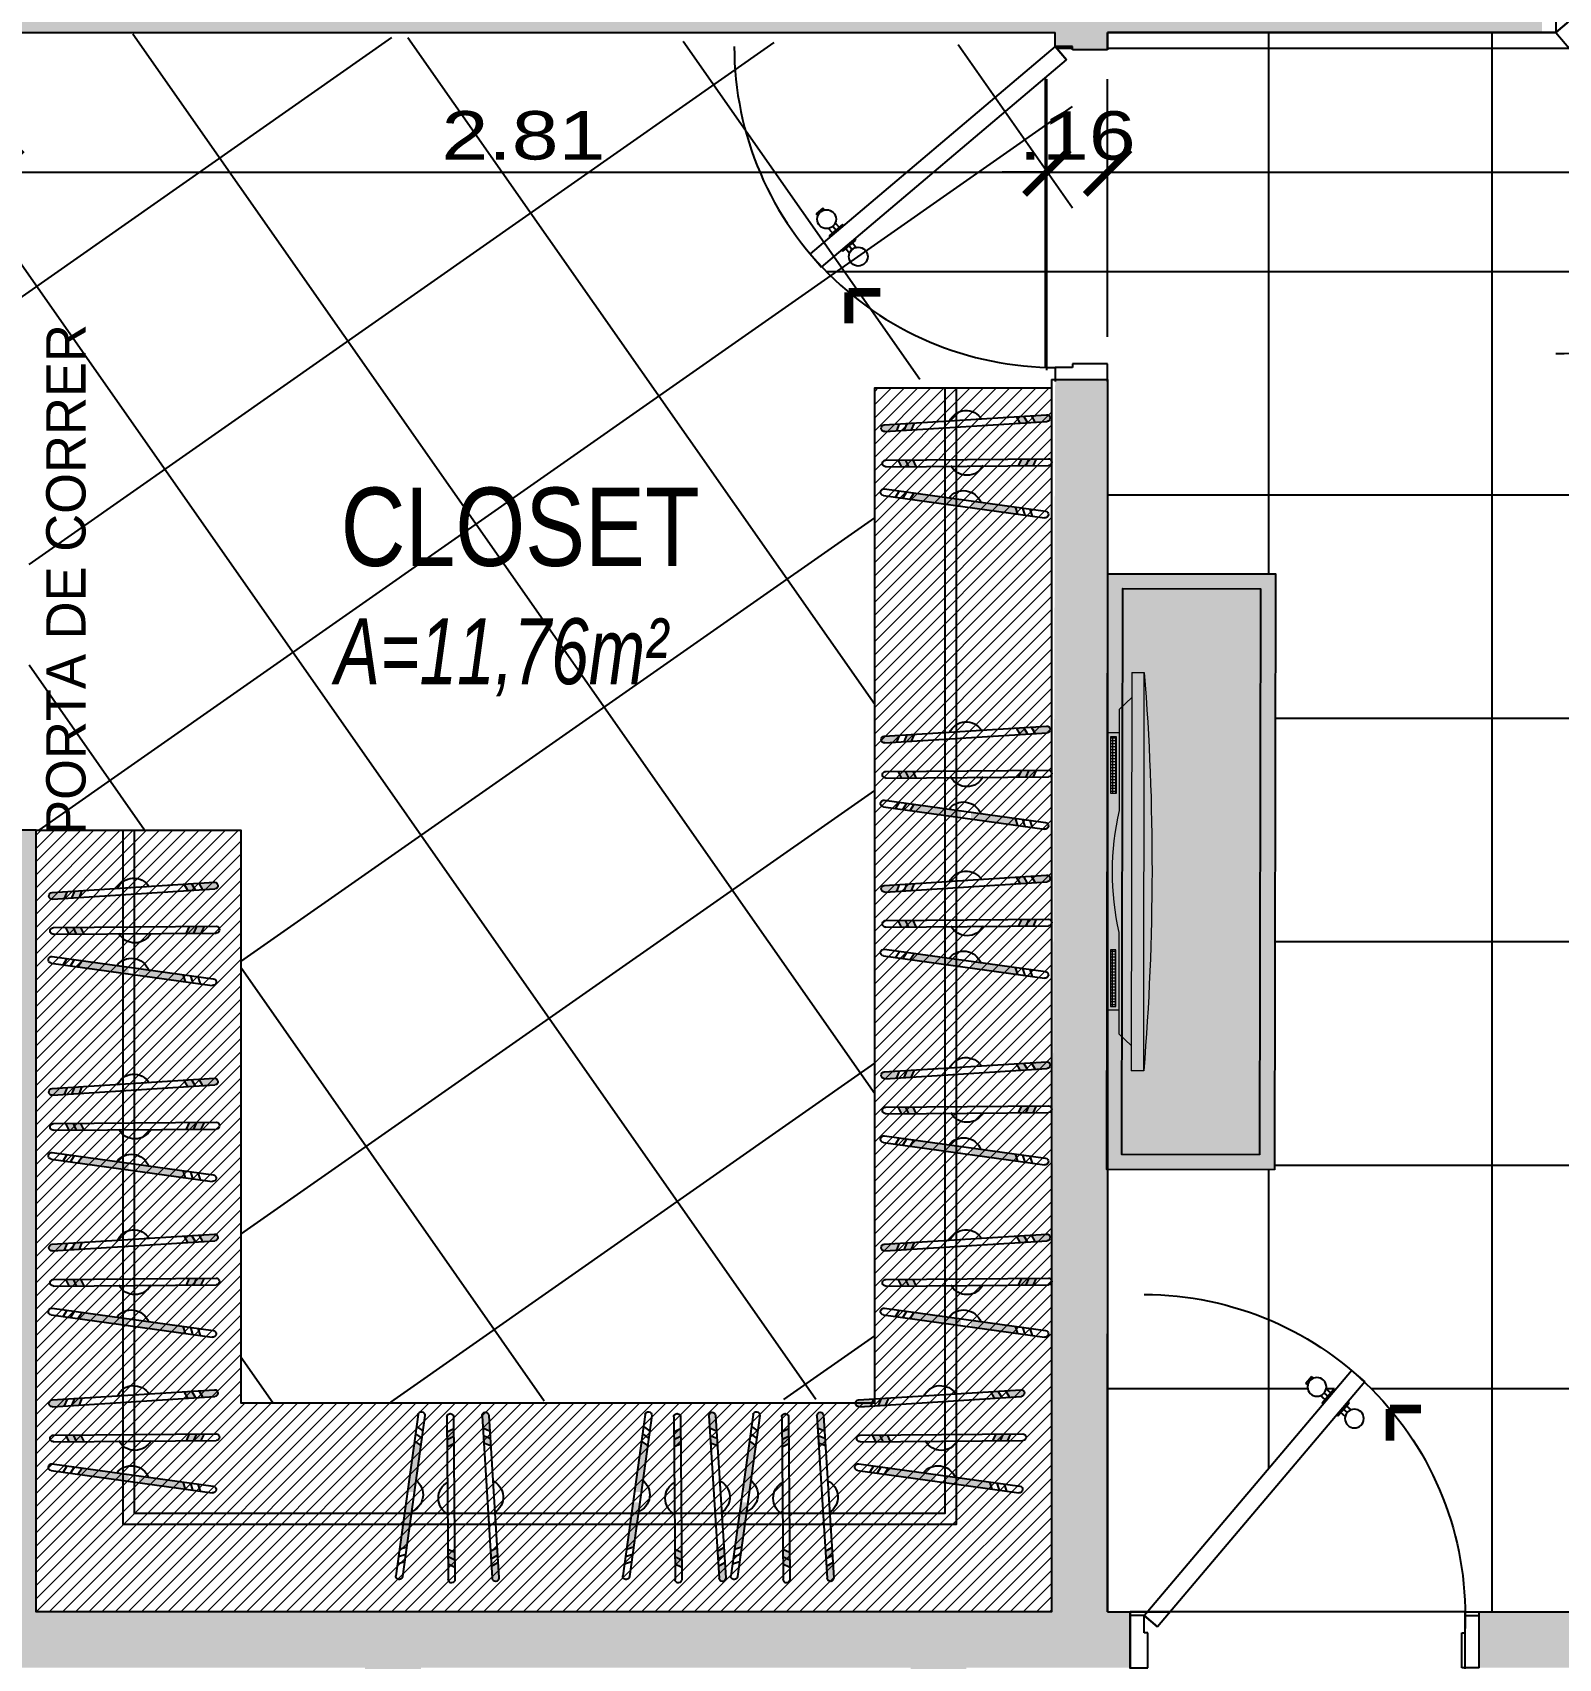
# Model space of a CAD drawing. Header units: inches. Extents: x 5.4 to 65.7, y -9.8 to 26.8.
# Drawn here: x 39.505 to 43.604, y 2.105 to 6.472 of the extents above; entities that cross this region are included whole.
import ezdxf

# ---------------------------------------------------------------- set-up
doc = ezdxf.new("R2010")
doc.units = ezdxf.units.IN
doc.header["$MEASUREMENT"] = 0
for name, color, linetype in [('2', 42, 'Continuous'), ('A-PUERTAS', 1, 'Continuous'), ('AMARELO', 7, 'Continuous'), ('Mobilia', 7, 'Continuous'), ('parede', 5, 'Continuous')]:
    doc.layers.add(name, color=color, linetype=linetype)
for name, color, linetype, lineweight in [('252', 252, 'Continuous', 15), ('moveis', 254, 'Continuous', 5), ('TEXTO', 7, 'Continuous', 5)]:
    doc.layers.add(name, color=color, linetype=linetype, lineweight=lineweight)
doc.styles.add('Cota B', font='swissck.ttf')
doc.styles.add('R80-50', font='REFSAN.TTF', dxfattribs={"width": 1.3, "height": 0.13})
doc.styles.add('ROMANS', font='TEMPSITC.TTF')
doc.dimstyles.new('1-50', dxfattribs={"dimtxt": 0.13, "dimasz": 0.12, "dimexe": 0.25, "dimexo": 0.12, "dimgap": 0.03, "dimtad": 1, "dimzin": 5, "dimdsep": 46, "dimtxsty": 'R80-50', "dimblk": 'ARCHTICK', "dimcen": 0.06, "dimdle": 0.1, "dimclrd": 8, "dimclre": 8, "dimclrt": 256, "dimadec": 0, "dimazin": 0, "dimtfac": 1, "dimtix": 1, "dimtmove": 0, "dimatfit": 3, "dimfxl": 1, "dimtolj": 1, "dimtzin": 0, "dimarcsym": 0})

# ---------------------------------------------------------------- blocks, each defined once
blk = doc.blocks.new('A$C00CD086C')
at = {"layer": '2'}
h = blk.add_hatch(color=256, dxfattribs=at)
h.paths.add_polyline_path([(0.2392, 0.2839), (0.088, 0.263), (0.1003, 0.2445), (0.2392, 0.2638)])
h.paths.add_polyline_path([(0.4017, 0.2862), (0.4085, 0.3074), (0.2692, 0.2881), (0.2692, 0.2679)])
h = blk.add_hatch(color=256, dxfattribs=at)
h.paths.add_polyline_path([(0.4541, 0.163), (0.4319, 0.1632), (0.4413, 0.1431), (0.4635, 0.1429)])
h.paths.add_polyline_path([(0.4319, 0.1632), (0.4097, 0.1634), (0.4191, 0.1433), (0.4413, 0.1431)])
h.paths.add_polyline_path([(0.1054, 0.1658), (0.0832, 0.166), (0.0734, 0.1461), (0.0956, 0.1459)])
h.paths.add_polyline_path([(0.0832, 0.166), (0.061, 0.1662), (0.0512, 0.1462), (0.0734, 0.1461)])
h = blk.add_hatch(color=256, dxfattribs=at)
h.paths.add_polyline_path([(0.4375, 0.0352), (0.4154, 0.0366), (0.4045, 0.0173), (0.4266, 0.0159)])
h.paths.add_polyline_path([(0.4955, 0.0316), (0.4597, 0.0338), (0.4488, 0.0145), (0.4942, 0.0116, 1.000001)])
h.paths.add_polyline_path([(0.0925, 0.057), (0.0703, 0.0584), (0.0787, 0.0379), (0.1008, 0.0365)])
h.paths.add_polyline_path([(0.0482, 0.0598), (0.0124, 0.0621, 1), (0.0111, 0.0421), (0.0565, 0.0393)])
for p, q in [((0.0085, 0.252), (0.488, 0.3184)), ((0.0113, 0.2322), (0.4908, 0.2986)), ((0.4085, 0.3074), (0.4017, 0.2862)), ((0.4305, 0.3104), (0.4237, 0.2893)), ((0.4525, 0.3135), (0.4457, 0.2923)), ((0.0441, 0.257), (0.0564, 0.2385)), ((0.0661, 0.26), (0.0783, 0.2415)), ((0.088, 0.263), (0.1003, 0.2445)), ((0.0154, 0.1465), (0.4994, 0.1427)), ((0.0155, 0.1665), (0.4996, 0.1627)), ((0.0512, 0.1462), (0.061, 0.1662)), ((0.0734, 0.1461), (0.0832, 0.166)), ((0.0956, 0.1459), (0.1054, 0.1658)), ((0.4191, 0.1433), (0.4097, 0.1634)), ((0.4413, 0.1431), (0.4319, 0.1632)), ((0.4635, 0.1429), (0.4541, 0.163)), ((0.0124, 0.0621), (0.4955, 0.0316)), ((0.0482, 0.0598), (0.0565, 0.0393)), ((0.0703, 0.0584), (0.0787, 0.0379)), ((0.0925, 0.057), (0.1008, 0.0365)), ((0.0111, 0.0421), (0.4942, 0.0116)), ((0.4154, 0.0366), (0.4045, 0.0173)), ((0.4375, 0.0352), (0.4266, 0.0159)), ((0.4597, 0.0338), (0.4488, 0.0145))]:
    blk.add_line(p, q, dxfattribs=at)
for centre, radius, start, end in [((0.4894, 0.3085), 0.01, 277.8755, 97.8755), ((0.0099, 0.2421), 0.01, 97.8755, 277.8755), ((0.0099, 0.2421), 0.01, 97.8755, 277.8755), ((0.2473, 0.2921), 0.0544, 215.9789, 339.7107), ((0.0155, 0.1565), 0.01, 89.5416, 269.5416), ((0.0155, 0.1565), 0.01, 89.5416, 269.5416), ((0.2573, 0.1376), 0.0544, 27.7064, 151.4382), ((0.4995, 0.1527), 0.01, 269.5416, 89.5416), ((0.0117, 0.0521), 0.01, 86.3826, 266.3826), ((0.0117, 0.0521), 0.01, 86.3826, 266.3826), ((0.2543, 0.0538), 0.0544, 204.486, 328.2178), ((0.4948, 0.0216), 0.01, 266.3826, 86.3826)]:
    blk.add_arc(centre, radius, start, end, dxfattribs=at)
blk = doc.blocks.new('Aparador Microtubos')
at = {"layer": 'Mobilia', "ltscale": 0.08}
h = blk.add_hatch(color=251, dxfattribs=at)
h.dxf.hatch_style = 1
h.set_gradient(color1=(87, 89, 91), one_color=1, tint=1, name='INVCYLINDER')
h.paths.add_polyline_path([(0, 0.8), (-0.45, 0.8), (-0.45, -0.8), (0, -0.8)])
h.paths.add_polyline_path([(-0.04, 0.76), (-0.04, -0.76), (-0.41, -0.76), (-0.41, 0.76)], flags=16)
h = blk.add_hatch(color=27, dxfattribs=at)
h.dxf.hatch_style = 1
h.set_gradient(color1=(116, 72, 62), color2=(171, 112, 99), one_color=1, tint=0.53, name='CYLINDER')
h.paths.add_polyline_path([(-0.04, 0.76), (-0.41, 0.76), (-0.41, -0.76), (-0.04, -0.76)])
for points in [[(-0.45, -0.8), (0, -0.8), (0, 0.8), (-0.45, 0.8)], [(-0.41, -0.76), (-0.04, -0.76), (-0.04, 0.76), (-0.41, 0.76)]]:
    blk.add_lwpolyline(points, close=True, dxfattribs=at)
blk = doc.blocks.new('PLASMA 2')
at = {"layer": 'moveis', "lineweight": 5, "ltscale": 0.08}
h = blk.add_hatch(dxfattribs=at)
h.set_pattern_fill('_USER,_O', color=0, scale=0.008, double=1, pattern_type=0)
h.set_pattern_definition([(360, (-4.134502, -6.848382), (0, 0.008), []), (90, (-4.134502, -6.848382), (-0.008, 0), [])])
h.paths.add_polyline_path([(-0.2099, -0.0965), (-0.3623, -0.0965), (-0.3623, -0.1111), (-0.2099, -0.1111)])
h = blk.add_hatch(dxfattribs=at)
h.set_pattern_fill('_USER,_O', color=0, scale=0.008, double=1, pattern_type=0)
h.set_pattern_definition([(180, (4.134502, -6.848382), (0, 0.008), []), (90, (4.134502, -6.848382), (0.008, 0), [])])
h.paths.add_polyline_path([(0.2099, -0.0965), (0.3623, -0.0965), (0.3623, -0.1111), (0.2099, -0.1111)])
at = {"layer": 'parede', "ltscale": 0.08}
h = blk.add_hatch(color=252, dxfattribs=at)
h.dxf.hatch_style = 1
h.set_gradient(color1=(131, 136, 145), one_color=1, tint=1, name='CURVED')
h.paths.add_polyline_path([(-0.535, -0.0215), (0.535, -0.0215, 0.040195)])
h = blk.add_hatch(color=252, dxfattribs=at)
h.dxf.hatch_style = 1
h.set_gradient(color1=(131, 136, 145), one_color=1, tint=1, name='CYLINDER')
h.paths.add_polyline_path([(0.4673, -0.0553), (-0.4673, -0.0553), (-0.4363, -0.0876), (-0.1636, -0.0876, 0.114423), (0.1636, -0.0876), (0.4363, -0.0876)])
at = {"layer": 'moveis', "color": 0, "lineweight": 9, "ltscale": 0.08}
for p, q in [((-0.535, -0.0215), (-0.535, -0.0553)), ((0.535, -0.0553), (0.535, -0.0215)), ((0.535, -0.0553), (-0.535, -0.0553)), ((-0.4673, -0.0553), (-0.4363, -0.0876)), ((0.4673, -0.0553), (0.4363, -0.0876)), ((-0.4363, -0.0876), (-0.1636, -0.0876)), ((-0.3724, -0.0876), (-0.3724, -0.12)), ((-0.3724, -0.12), (0.3724, -0.12)), ((0.1636, -0.0876), (0.4363, -0.0876)), ((0.3724, -0.0876), (0.3724, -0.12))]:
    blk.add_line(p, q, dxfattribs=at)
at = {"layer": 'moveis', "color": 0, "lineweight": 5, "ltscale": 0.08}
blk.add_line((-0.535, -0.0215), (0.535, -0.0215), dxfattribs=at)
for points in [[(-0.3623, -0.0965), (-0.2099, -0.0965), (-0.2099, -0.1111), (-0.3623, -0.1111)], [(0.3623, -0.0965), (0.2099, -0.0965), (0.2099, -0.1111), (0.3623, -0.1111)]]:
    blk.add_lwpolyline(points, close=True, dxfattribs=at)
at = {"layer": 'moveis', "color": 0, "lineweight": 9, "ltscale": 0.08}
for centre, radius, start, end in [((0, -6.6658), 6.6658, 85.39647, 94.60353), ((0, 0.6178), 0.7242, 256.9449, 283.0551)]:
    blk.add_arc(centre, radius, start, end, dxfattribs=at)
blk = doc.blocks.new('P-1')
for p, q in [((-0.6343, 0.8723), (-0.6724, 0.84)), ((-0.6724, 0.84), (-0.0782, 0.1377)), ((-0.04, 0.17), (-0.6343, 0.8723)), ((-0.5249, 0.8503), (-0.5197, 0.8547)), ((-0.5035, 0.8356), (-0.5197, 0.8547)), ((-0.5145, 0.8427), (-0.5116, 0.8451)), ((-0.5858, 0.8151), (-0.5826, 0.8178)), ((-0.5503, 0.7796), (-0.5826, 0.8178)), ((-0.5746, 0.8082), (-0.5615, 0.8193)), ((-0.5697, 0.796), (-0.5558, 0.8078)), ((-0.5584, 0.7891), (-0.5453, 0.8002)), ((-0.5087, 0.8312), (-0.5035, 0.8356)), ((-0.6191, 0.7705), (-0.6322, 0.7594)), ((-0.624, 0.7828), (-0.6272, 0.78)), ((-0.5949, 0.7419), (-0.6272, 0.78)), ((-0.6079, 0.7637), (-0.6218, 0.7519)), ((-0.603, 0.7514), (-0.616, 0.7404)), ((-0.5535, 0.7769), (-0.5503, 0.7796)), ((-0.5917, 0.7446), (-0.5949, 0.7419)), ((-0.96, 0.17), (-1, 0.17)), ((-0.96, 0.12), (-0.96, 0.17)), ((-0.04, 0.17), (-0.0782, 0.1377)), ((-0.0782, 0.1377), (-0.04, 0.17)), ((-0.04, 0.12), (-0.04, 0.17)), ((-0.04, 0.17), (0, 0.17)), ((-0.95, 0.12), (-0.96, 0.12)), ((-0.95, 0.02), (-0.95, 0.12)), ((-0.05, 0.02), (-0.05, 0.12)), ((-0.05, 0.12), (-0.04, 0.12)), ((-1, 0.02), (-0.95, 0.02)), ((0, 0.02), (-0.05, 0.02))]:
    blk.add_line(p, q)
at = {"const_width": 0.025}
for points in [[(-0.7446, 0.7615), (-0.8337, 0.7615)], [(-0.7446, 0.7615), (-0.7446, 0.6711)]]:
    blk.add_lwpolyline(points, dxfattribs=at)
for centre in [(-0.5351, 0.8252), (-0.6424, 0.7344)]:
    blk.add_circle(centre, 0.027)
blk.add_arc((-0.04, 0.17), 0.92, 90, 183.1108)
blk = doc.blocks.new('_ArchTick')
at = {"color": 0, "linetype": 'ByBlock', "const_width": 0.15}
blk.add_lwpolyline([(-0.5, -0.5), (0.5, 0.5)], dxfattribs=at)
blk = doc.blocks.new('*D57')
at = {"color": 8, "lineweight": -2}
for p, q in [((39.4179, 6.3525), (39.4179, 5.8475)), ((42.2297, 5.566), (42.2297, 6.3475)), ((39.3179, 6.0975), (42.3297, 6.0975))]:
    blk.add_line(p, q, dxfattribs=at)
at = {"layer": 'DEFPOINTS', "color": 0}
for p in [(39.4179, 6.4725), (42.2297, 6.0975), (42.2297, 5.446)]:
    blk.add_point(p, dxfattribs=at)
at = {"color": 8, "lineweight": -2, "xscale": 0.12, "yscale": 0.12, "zscale": 0.12, "rotation": 180}
blk.add_blockref('_ArchTick', (39.4179, 6.0975), dxfattribs=at)
at = {"color": 8, "lineweight": -2, "xscale": 0.12, "yscale": 0.12, "zscale": 0.12}
blk.add_blockref('_ArchTick', (42.2297, 6.0975), dxfattribs=at)
at = {"insert": (40.8238, 6.1955), "char_height": 0.13, "attachment_point": 5, "style": 'R80-50'}
blk.add_mtext('\\A1;2.81', dxfattribs=at)
blk = doc.blocks.new('*D58')
at = {"color": 8, "lineweight": -2}
for p, q in [((42.2297, 5.566), (42.2297, 6.3475)), ((42.3926, 5.6555), (42.3926, 6.3475)), ((42.2297, 6.0975), (42.1097, 6.0975)), ((42.2297, 6.0975), (42.3926, 6.0975)), ((42.3926, 6.0975), (42.5126, 6.0975))]:
    blk.add_line(p, q, dxfattribs=at)
at = {"layer": 'DEFPOINTS', "color": 0}
for p in [(42.3926, 6.0975), (42.3926, 5.5355), (42.2297, 5.446)]:
    blk.add_point(p, dxfattribs=at)
at = {"color": 8, "lineweight": -2, "xscale": 0.12, "yscale": 0.12, "zscale": 0.12}
blk.add_blockref('_ArchTick', (42.2297, 6.0975), dxfattribs=at)
at = {"color": 8, "lineweight": -2, "xscale": 0.12, "yscale": 0.12, "zscale": 0.12, "rotation": 180}
blk.add_blockref('_ArchTick', (42.3926, 6.0975), dxfattribs=at)
at = {"insert": (42.3112, 6.1951), "char_height": 0.13, "attachment_point": 5, "style": 'R80-50'}
blk.add_mtext('\\A1;.16', dxfattribs=at)
blk = doc.blocks.new('*D59')
at = {"color": 8, "lineweight": -2}
for p, q in [((42.3926, 5.6555), (42.3926, 6.3475)), ((47.8646, 6.2175), (47.8646, 6.3475)), ((42.2926, 6.0975), (47.9646, 6.0975))]:
    blk.add_line(p, q, dxfattribs=at)
at = {"layer": 'DEFPOINTS', "color": 0}
for p in [(47.8646, 6.0975), (47.8646, 6.0975), (42.3926, 5.5355)]:
    blk.add_point(p, dxfattribs=at)
at = {"color": 8, "lineweight": -2, "xscale": 0.12, "yscale": 0.12, "zscale": 0.12, "rotation": 180}
blk.add_blockref('_ArchTick', (42.3926, 6.0975), dxfattribs=at)
at = {"color": 8, "lineweight": -2, "xscale": 0.12, "yscale": 0.12, "zscale": 0.12}
blk.add_blockref('_ArchTick', (47.8646, 6.0975), dxfattribs=at)
at = {"insert": (45.1286, 6.1938), "char_height": 0.13, "attachment_point": 5, "style": 'R80-50'}
blk.add_mtext('\\A1;5.47', dxfattribs=at)

msp = doc.modelspace()

# ---------------------------------------------------------------- hatches: boundary and pattern name
h = msp.add_hatch(color=256)
edge = h.paths.add_edge_path()
edge.add_line((43.5596, 6.6225), (40.7634, 6.6225))
edge.add_ellipse((35.4327, 9.3139), major_axis=(-4.2226, 4.2226), ratio=1, start_angle=197.99752, end_angle=198.21149, ccw=False)
edge.add_ellipse((41.0084, 6.5764), major_axis=(-0.1814, 0.1814), ratio=1, start_angle=34.657, end_angle=39.1458, ccw=False)
edge.add_line((40.7557, 6.6225), (36.8146, 6.6225))
edge.add_line((36.8146, 6.6225), (36.8146, 6.1224))
edge.add_line((36.8146, 6.1224), (36.9646, 6.1224))
edge.add_line((36.9646, 6.1224), (36.9646, 6.4725))
edge.add_line((36.9646, 6.4725), (42.2521, 6.4725))
edge.add_line((42.2521, 6.4725), (42.2521, 6.435))
edge.add_line((42.2521, 6.435), (42.2989, 6.435))
edge.add_line((42.2989, 6.435), (42.2989, 6.4256))
edge.add_line((42.2989, 6.4256), (42.3926, 6.4256))
edge.add_line((42.3926, 6.4256), (42.3926, 6.4725))
edge.add_line((42.3926, 6.4725), (43.5596, 6.4725))
edge.add_line((43.5596, 6.4725), (43.5596, 6.6225))
h.paths.add_polyline_path([(39.3565, 5.0765), (39.3565, 6.5099), (39.1901, 6.5099), (39.1901, 5.0765)], flags=9)
h = msp.add_hatch()
h.set_pattern_fill('_USER', color=256, scale=0.6, angle=35, style=0, double=1, pattern_type=0)
h.set_pattern_definition([(35, (39.4179, 2.79166), (-0.344146, 0.49149), []), (125, (39.4179, 2.79166), (-0.49149, -0.344146), [])])
h.paths.add_polyline_path([(39.4179, 6.4725), (42.2989, 6.435), (42.2989, 5.5408), (41.7673, 5.5408), (41.7673, 2.8024), (40.0646, 2.7917), (40.0646, 4.3301), (39.5146, 4.3301), (39.4959, 4.3301), (39.4959, 5.5055), (39.4179, 5.5055)])
for points in [[(42.4539, 2.2304), (42.3926, 2.2304), (42.3922, 2.2304), (42.3922, 2.9772), (42.3922, 3.419), (42.3909, 3.419), (42.3922, 4.219), (42.3922, 5.5408), (42.3522, 5.5408), (42.2521, 5.5408), (42.2521, 5.5355), (42.2422, 2.2304), (39.5146, 2.2304), (39.5146, 4.3301), (39.3646, 4.3301), (39.3646, 2.2304), (37.8848, 2.2304), (37.5251, 2.2304), (37.5251, 2.2292), (37.5059, 2.2292), (37.316, 2.2296), (37.316, 2.2292), (37.2968, 2.2292), (36.9646, 2.2304), (36.9646, 2.0804), (40.3986, 2.0804), (40.3986, 0.7804), (39.1986, 0.7804), (39.1736, 0.7804), (39.1736, 0.7304), (39.1486, 0.7304), (39.1486, 0.6304), (39.1986, 0.6304), (40.5486, 0.6304), (40.5486, 2.0804), (41.8637, 2.0804), (41.8637, 1.8929), (42.0137, 1.8929), (42.0137, 2.0804), (42.4539, 2.0804)], [(45.7396, 0.7304), (45.7146, 0.7304), (43.9646, 0.7304), (43.9646, 2.0804), (47.7146, 2.0804), (47.8646, 2.0804), (47.8646, 1.7929), (48.0146, 1.7929), (48.0146, 3.3481), (47.8646, 3.3481), (47.8646, 3.2146), (47.8646, 2.2304), (43.3909, 2.2304), (43.3909, 2.0804), (43.8146, 2.0804), (43.8146, 0.3118), (43.9646, 0.3118), (43.9646, 0.5804), (45.7646, 0.5804), (45.7646, 0.6804), (45.7396, 0.6804)]]:
    msp.add_hatch(color=256).paths.add_polyline_path(points)
at = {"layer": '2'}
h = msp.add_hatch(dxfattribs=at)
h.set_pattern_fill('_USER', color=32, scale=0.6, style=0, double=1, pattern_type=0)
h.set_pattern_definition([(0, (41.6253, 2.2304), (0, 0.6), []), (90, (41.6253, 2.2304), (-0.6, 0), [])])
h.paths.add_polyline_path([(47.7446, 3.448), (47.7298, 3.448), (47.7298, 4.6007), (47.7446, 4.6007), (47.7446, 4.8743), (47.8046, 4.8743, 0.197327), (47.8646, 4.8341), (47.8646, 6.4725), (45.315, 6.4725), (44.8338, 5.9039), (44.8368, 5.9013), (44.8293, 5.8924), (44.8415, 5.882, -0.606525), (44.8758, 5.853), (44.8807, 5.8488), (44.8656, 5.831), (44.8607, 5.8351, -0.606525), (44.8264, 5.8641), (44.8141, 5.8745), (44.8066, 5.8655), (44.7582, 5.8144), (44.7224, 5.8447), (44.7232, 5.8457, -0.184551), (44.456, 6.4, -0.184551), (44.1888, 5.8457), (44.1896, 5.8447), (44.1539, 5.8144), (44.1085, 5.8681), (44.1055, 5.8655), (44.0979, 5.8745), (44.0857, 5.8641, -0.606525), (44.0514, 5.8351), (44.0465, 5.831), (44.0313, 5.8488), (44.0362, 5.853, -0.606525), (44.0705, 5.882), (44.0828, 5.8924), (44.0752, 5.9013), (43.597, 6.4725), (43.5596, 6.4725), (43.5153, 6.4725), (42.3926, 6.4725), (42.3926, 6.4256), (42.2989, 6.4256), (42.2989, 6.435), (42.2521, 6.435), (42.2823, 6.3993), (41.7137, 5.9181), (41.7162, 5.9151), (41.7073, 5.9075), (41.7176, 5.8953, -0.480801), (41.7486, 5.8705, -1.21567), (41.6997, 5.8801), (41.6894, 5.8924), (41.6805, 5.8848), (41.6253, 5.8432, 0.220586), (42.2989, 5.5743), (42.2989, 5.5824), (42.3926, 5.5824), (42.3926, 5.5355), (42.3925, 5.019), (42.8435, 5.0182), (42.8409, 3.4182), (42.3922, 3.419), (42.3922, 2.2304), (42.4539, 2.2304), (42.4994, 2.2304), (42.9726, 2.7896), (42.9695, 2.7921), (42.9771, 2.8011), (42.9649, 2.8114, -0.606525), (42.9306, 2.8405), (42.9257, 2.8446), (42.9408, 2.8625), (42.9457, 2.8583, -0.606525), (42.98, 2.8293), (42.9922, 2.8189), (42.9998, 2.8279), (43.0482, 2.879), (43.084, 2.8487), (43.0832, 2.8478, -0.203538), (43.3534, 2.2304), (43.7474, 2.2304), (47.8646, 2.2304), (47.8646, 3.0804), (47.8646, 3.2146, 0.197327), (47.8046, 3.1743), (47.7446, 3.1743)])
edge = h.paths.add_edge_path(flags=16)
edge.add_spline(control_points=[(45.6097, 3.1009), (45.6274, 3.11), (45.6613, 3.1272), (45.7243, 3.0948), (45.755, 3.1757), (45.8184, 3.1196), (45.8737, 3.1944), (45.9377, 3.0856), (45.9969, 3.1653), (46.0386, 3.1921), (46.0541, 3.1995)], knot_values=[0, 0, 0, 0, 0.057583, 0.109844, 0.169814, 0.225517, 0.282486, 0.363229, 0.450984, 0.501209, 0.501209, 0.501209, 0.501209], degree=3, periodic=0)
edge.add_ellipse((45.6325, 3.147), major_axis=(0.0773, 0.0773), ratio=0.168252, start_angle=243.5267, end_angle=249.0222, ccw=False)
edge.add_ellipse((45.6057, 3.1203), major_axis=(0.0268, 0.0268), ratio=0.453532, start_angle=253.368, end_angle=268.1111, ccw=False)
edge = h.paths.add_edge_path(flags=16)
edge.add_ellipse((45.6325, 4.9016), major_axis=(-0.0773, 0.0773), ratio=0.168252, start_angle=63.5267, end_angle=69.0222)
edge.add_ellipse((45.6057, 4.9284), major_axis=(-0.0268, 0.0268), ratio=0.453532, start_angle=88.1111, end_angle=271.8889)
edge.add_ellipse((45.6325, 4.9016), major_axis=(-0.0773, 0.0773), ratio=0.168252, start_angle=290.9778, end_angle=296.4733)
edge.add_spline(control_points=[(45.6097, 4.9477), (45.6537, 4.9333), (45.72, 4.9115), (45.8047, 4.8615), (45.8912, 4.8622), (45.9746, 4.9133), (46.0602, 4.8708), (46.1185, 4.8841), (46.1429, 4.894), (46.1461, 4.8954)], knot_values=[0, 0, 0, 0, 0.138875, 0.20927, 0.290195, 0.385848, 0.480492, 0.548925, 0.559075, 0.559075, 0.559075, 0.559075], degree=3, periodic=0)
edge.add_ellipse((45.6057, 4.9284), major_axis=(-0.0268, 0.0268), ratio=0.453532, start_angle=271.8889, end_angle=286.632, ccw=False)
edge.add_ellipse((45.6325, 4.9016), major_axis=(-0.0773, 0.0773), ratio=0.168252, start_angle=180, end_angle=290.9778, ccw=False)
edge.add_ellipse((45.6325, 4.9016), major_axis=(-0.0773, 0.0773), ratio=0.168252, start_angle=69.0222, end_angle=180, ccw=False)
edge.add_ellipse((45.6057, 4.9284), major_axis=(-0.0268, 0.0268), ratio=0.453532, start_angle=73.368, end_angle=88.1111, ccw=False)
edge.add_spline(control_points=[(45.5864, 3.1242), (45.6143, 3.2003), (45.6625, 3.3318), (45.5249, 3.5253), (45.5988, 3.7519), (45.5802, 3.9886), (45.4524, 4.2287), (45.6808, 4.4597), (45.5418, 4.6366), (45.5206, 4.7929), (45.6298, 4.8272), (45.6015, 4.8906), (45.5864, 4.9244)], knot_values=[0, 0, 0, 0, 0.226833, 0.39241, 0.647335, 0.885914, 1.107412, 1.385682, 1.629828, 1.713526, 1.793506, 1.885025, 1.885025, 1.885025, 1.885025], degree=3, periodic=0)
edge = h.paths.add_edge_path(flags=16)
edge.add_spline(control_points=[(45.8822, 3.3671), (45.8014, 3.6961), (46.1915, 3.5491), (45.8078, 3.9571), (45.9979, 4.2665), (45.9403, 4.5045), (45.873, 4.6911)], knot_values=[0.029901, 0.029901, 0.029901, 0.029901, 0.104592, 0.401146, 0.921294, 1.16836, 1.16836, 1.16836, 1.16836], degree=3, periodic=0)
edge = h.paths.add_edge_path(flags=16)
edge.add_spline(control_points=[(46.7188, 4.8243), (46.716, 4.8282), (46.7133, 4.8321), (46.7105, 4.836)], knot_values=[0.102872, 0.102872, 0.102872, 0.102872, 0.116896, 0.116896, 0.116896, 0.116896], degree=3, periodic=0)
edge.add_arc((46.629, 4.778), 0.1, 35.3823, 80.0538)
edge.add_spline(control_points=[(46.4827, 4.8592), (46.5156, 4.873), (46.5673, 4.8906), (46.6223, 4.8809), (46.6466, 4.8765), (46.6469, 4.8764)], knot_values=[0.312835, 0.312835, 0.312835, 0.312835, 0.40178, 0.474987, 0.475903, 0.475903, 0.475903, 0.475903], degree=3, periodic=0)
edge.add_arc((46.629, 4.778), 0.1, 35.3436, 80.0594, ccw=False)
edge = h.paths.add_edge_path(flags=16)
edge.add_spline(control_points=[(46.5367, 3.1696), (46.6078, 3.237), (46.7583, 3.3794), (46.4525, 3.6266), (46.5849, 3.9905), (46.6854, 4.3732), (46.6138, 4.6432), (46.5429, 4.7703)], knot_values=[0.099185, 0.099185, 0.099185, 0.099185, 0.345301, 0.619822, 0.982653, 1.386093, 1.810555, 1.810555, 1.810555, 1.810555], degree=3, periodic=0)
edge.add_spline(control_points=[(46.4775, 4.8637), (46.493, 4.8506), (46.5086, 4.8375), (46.5429, 4.7703)], knot_values=[0, 0, 0, 0, 0.055476, 0.055476, 0.055476, 0.055476], degree=3, periodic=0)
edge.add_spline(control_points=[(46.5429, 4.7703), (46.6138, 4.6432), (46.6854, 4.3732), (46.5849, 3.9905), (46.4525, 3.6266), (46.7583, 3.3794), (46.6078, 3.237), (46.5367, 3.1696)], knot_values=[0.099185, 0.099185, 0.099185, 0.099185, 0.523647, 0.927087, 1.289918, 1.564439, 1.810555, 1.810555, 1.810555, 1.810555], degree=3, periodic=0)
edge.add_arc((46.6411, 3.4734), 0.3212, 251.0268, 293.7782)
edge.add_arc((46.921, 2.7317), 0.4723, 72.0511, 108.5657, ccw=False)
edge.add_arc((47.0974, 3.2761), 0.1, 252.0511, 361.3035)
edge.add_spline(control_points=[(47.1974, 3.2726), (47.1989, 3.3172), (47.191, 3.4277), (47.1239, 3.5214), (47.0835, 3.5793)], knot_values=[1.43159, 1.43159, 1.43159, 1.43159, 1.564144, 1.770695, 1.770695, 1.770695, 1.770695], degree=3, periodic=0)
edge.add_spline(control_points=[(47.0835, 3.5793), (47.0793, 3.5854), (47.0751, 3.5915), (47.0709, 3.5976)], knot_values=[1.409916, 1.409916, 1.409916, 1.409916, 1.43159, 1.43159, 1.43159, 1.43159], degree=3, periodic=0)
edge.add_spline(control_points=[(47.0709, 3.5976), (47.0609, 3.6122), (47.051, 3.6269), (47.0417, 3.6418)], knot_values=[1.358238, 1.358238, 1.358238, 1.358238, 1.409916, 1.409916, 1.409916, 1.409916], degree=3, periodic=0)
edge.add_line((47.0417, 3.6418), (47.0191, 3.6808))
edge.add_spline(control_points=[(47.0191, 3.6808), (47.0479, 3.7364), (47.0901, 3.8189), (47.0903, 3.9289), (47.1369, 4.1129), (47.0973, 3.7815), (47.0569, 3.6792), (47.0417, 3.6418)], knot_values=[0.005632, 0.005632, 0.005632, 0.005632, 0.186014, 0.266002, 0.357087, 0.59639, 0.739732, 0.739732, 0.739732, 0.739732], degree=3, periodic=0)
edge.add_spline(control_points=[(47.0417, 3.6418), (47.051, 3.6269), (47.0609, 3.6122), (47.0709, 3.5976)], knot_values=[1.358238, 1.358238, 1.358238, 1.358238, 1.409916, 1.409916, 1.409916, 1.409916], degree=3, periodic=0)
edge.add_spline(control_points=[(47.0709, 3.5976), (47.0825, 3.6245), (47.1011, 3.6767), (47.1081, 3.7573), (47.1453, 3.9408), (47.1199, 3.7358), (47.0886, 3.5996), (47.0835, 3.5793)], knot_values=[0.104364, 0.104364, 0.104364, 0.104364, 0.189636, 0.269624, 0.36071, 0.600013, 0.644622, 0.644622, 0.644622, 0.644622], degree=3, periodic=0)
edge.add_spline(control_points=[(47.0835, 3.5793), (47.1239, 3.5214), (47.191, 3.4277), (47.1989, 3.3172), (47.1974, 3.2726)], knot_values=[1.43159, 1.43159, 1.43159, 1.43159, 1.638142, 1.770695, 1.770695, 1.770695, 1.770695], degree=3, periodic=0)
edge.add_arc((47.0974, 3.2761), 0.1, -31.208, 1.3035, ccw=False)
edge.add_line((47.183, 3.2243), (47.7098, 3.2243))
edge.add_line((47.7098, 3.2243), (47.7098, 4.8243))
edge.add_line((47.7098, 4.8243), (47.1236, 4.8243))
edge.add_spline(control_points=[(47.1236, 4.8243), (47.1161, 4.809), (47.0994, 4.7812), (47.0549, 4.7803), (47.0503, 4.7293), (47.0506, 4.7257)], knot_values=[0.012227, 0.012227, 0.012227, 0.012227, 0.059472, 0.106218, 0.134458, 0.134458, 0.134458, 0.134458], degree=3, periodic=0)
edge.add_spline(control_points=[(47.0506, 4.7257), (47.0513, 4.6672), (47.0527, 4.5569), (47.1928, 4.2634), (47.1088, 4.4136), (47.0576, 4.4834), (47.0689, 4.5815), (47.0236, 4.6328), (47.0379, 4.6876), (47.0392, 4.7234), (47.0399, 4.7439)], knot_values=[0, 0, 0, 0, 0.218701, 0.41202, 0.478614, 0.604644, 0.696997, 0.745645, 0.792568, 0.854727, 0.854727, 0.854727, 0.854727], degree=3, periodic=0)
edge.add_spline(control_points=[(47.0399, 4.7439), (47.0398, 4.7536), (47.0429, 4.7789), (47.0698, 4.7986), (47.0826, 4.8183), (47.0846, 4.8243)], knot_values=[0.156488, 0.156488, 0.156488, 0.156488, 0.184398, 0.231376, 0.250598, 0.250598, 0.250598, 0.250598], degree=3, periodic=0)
edge.add_line((47.0846, 4.8243), (47.0427, 4.8243))
edge.add_spline(control_points=[(47.0427, 4.8243), (47.0356, 4.8181), (47.0133, 4.7917), (46.9985, 4.7862), (47.0136, 4.6799), (47.0008, 4.7383), (47.0022, 4.7622), (46.9833, 4.7931), (47.0084, 4.8098), (47.008, 4.8205), (47.0072, 4.8243)], knot_values=[0.059574, 0.059574, 0.059574, 0.059574, 0.080753, 0.103741, 0.16972, 0.176036, 0.207137, 0.240474, 0.262341, 0.27366, 0.27366, 0.27366, 0.27366], degree=3, periodic=0)
edge.add_line((47.0072, 4.8243), (46.9532, 4.8243))
edge.add_spline(control_points=[(46.9532, 4.8243), (46.9568, 4.8181), (46.9667, 4.7954), (46.9501, 4.7456), (47.0022, 4.6512), (46.96, 4.714), (46.9457, 4.7727), (46.9417, 4.8079), (46.9168, 4.814), (46.9093, 4.8219), (46.9074, 4.8243)], knot_values=[0.013856, 0.013856, 0.013856, 0.013856, 0.034874, 0.088867, 0.107879, 0.126738, 0.158714, 0.193757, 0.217487, 0.226722, 0.226722, 0.226722, 0.226722], degree=3, periodic=0)
edge.add_line((46.9074, 4.8243), (46.7188, 4.8243))
edge.add_spline(control_points=[(46.7188, 4.8243), (46.7334, 4.8317), (46.7599, 4.8452), (46.8046, 4.8489), (46.8561, 4.8583), (46.9103, 4.9038), (46.9929, 4.9094), (47.0516, 4.8487), (47.1506, 4.9015), (47.2644, 4.8497), (47.405, 4.8918), (47.5277, 4.8512), (47.6063, 4.8781), (47.6353, 4.8879)], knot_values=[0, 0, 0, 0, 0.048463, 0.08832, 0.133631, 0.20251, 0.296678, 0.348435, 0.430266, 0.578855, 0.698564, 0.853318, 0.943499, 0.943499, 0.943499, 0.943499], degree=3, periodic=0)
edge.add_line((47.6353, 4.8879), (47.7098, 4.8243))
edge.add_line((47.7098, 4.8243), (47.7098, 3.2243))
edge.add_line((47.7098, 3.2243), (47.6353, 3.1607))
edge.add_spline(control_points=[(47.6353, 3.1607), (47.6063, 3.1706), (47.5277, 3.1974), (47.405, 3.1568), (47.2644, 3.199), (47.1692, 3.1557), (47.1095, 3.1737), (47.1011, 3.1762)], knot_values=[0, 0, 0, 0, 0.09018, 0.244935, 0.364644, 0.513233, 0.537855, 0.537855, 0.537855, 0.537855], degree=3, periodic=0)
edge.add_arc((47.0974, 3.2761), 0.1, 252.0511, 272.1279, ccw=False)
edge.add_arc((46.921, 2.7317), 0.4723, 72.0511, 108.5657)
edge.add_arc((46.6411, 3.4734), 0.3212, 251.0268, 293.7782, ccw=False)
h.paths.add_polyline_path([(47.2545, 3.3477, -0.092561), (47.2545, 3.8948, -0.357527), (47.2291, 3.9495, -0.357527), (47.2838, 3.9241, -0.164785), (47.597, 3.9241, -0.357527), (47.6516, 3.9495, -0.357527), (47.6263, 3.8948, -0.092561), (47.6263, 3.3477, -0.357527), (47.6516, 3.2931, -0.357527), (47.597, 3.3184, -0.164785), (47.2838, 3.3184, -0.357527), (47.2291, 3.2931, -0.357527)], flags=16)
h.paths.add_polyline_path([(47.2291, 4.0992, -0.357527), (47.2545, 4.1538, -0.092561), (47.2545, 4.701, -0.357527), (47.2291, 4.7556, -0.357527), (47.2838, 4.7303, -0.164785), (47.597, 4.7303, -0.357527), (47.6516, 4.7556, -0.357527), (47.6263, 4.701, -0.092561), (47.6263, 4.1538, -0.357527), (47.6516, 4.0992, -0.357527), (47.597, 4.1245, -0.164785), (47.2838, 4.1245, -0.357527)], flags=16)
h.paths.add_polyline_path([(42.1123, 6.0597), (42.4996, 6.0597), (42.4996, 6.3324), (42.1123, 6.3324)], flags=24)
h.paths.add_polyline_path([(44.8705, 6.0595), (45.3867, 6.0595), (45.3867, 6.3323), (44.8705, 6.3323)], flags=25)
h.paths.add_polyline_path([(43.4611, 3.5771), (45.4296, 3.5771), (45.4296, 4.4635), (43.4611, 4.4635)], flags=24)
at = {"layer": '252'}
h = msp.add_hatch(dxfattribs=at)
h.set_pattern_fill('ANSI31', color=43, scale=0.2, style=0, double=1)
h.set_pattern_definition([(45, (39.51459, 2.230386), (-0.01767767, 0.01767767), [])])
h.paths.add_polyline_path([(39.5146, 4.3301), (40.0646, 4.3301), (40.0646, 2.7917), (41.7673, 2.7917), (41.7673, 5.5178), (42.2422, 5.5178), (42.2422, 2.2304), (39.5146, 2.2304)])

# ---------------------------------------------------------------- linework, layer by layer
for p, q in [((36.9646, 6.4725), (42.2521, 6.4725)), ((42.2521, 6.435), (42.2521, 6.4725)), ((43.597, 6.4725), (42.3922, 6.4725)), ((42.3926, 6.4256), (42.3926, 6.4725)), ((42.3926, 6.4725), (43.597, 6.4725)), ((42.2422, 5.5408), (42.2422, 2.2304)), ((42.2422, 5.5408), (42.3922, 5.5408)), ((42.3522, 5.5408), (42.3922, 5.5408)), ((42.3922, 5.5408), (42.3922, 2.2304)), ((39.5146, 4.3301), (39.3646, 4.3301)), ((39.5146, 2.2304), (39.5146, 4.3301)), ((42.3922, 2.2304), (42.3922, 2.9772)), ((42.3922, 2.2304), (42.5607, 2.2304)), ((42.3926, 2.2304), (42.4539, 2.2304)), ((42.4539, 2.0804), (42.4539, 2.2304)), ((43.3534, 2.2304), (43.7474, 2.2304)), ((43.3909, 2.2304), (47.8646, 2.2304)), ((43.3909, 2.0804), (43.3909, 2.2304))]:
    msp.add_line(p, q)
for points in [[(39.5146, 4.3301), (40.0646, 4.3301), (40.0646, 2.7917), (41.7673, 2.7917), (41.7673, 5.5178), (42.2422, 5.5178)], [(39.5146, 4.3301), (40.0646, 4.3301), (40.0646, 2.7917), (41.7673, 2.7917), (41.7673, 5.5178), (42.2422, 5.5178), (42.2422, 2.2304), (39.5146, 2.2304), (39.5146, 4.3301)], [(39.5146, 4.3301), (40.0646, 4.3301), (40.0646, 2.7917), (41.7673, 2.7917), (41.7673, 5.5178), (42.2422, 5.5178), (42.2422, 2.2304), (39.5146, 2.2304), (39.5146, 4.3301)], [(41.9857, 5.5178), (41.9857, 2.465), (39.749, 2.465), (39.749, 4.3301)], [(41.9557, 5.5178), (41.9557, 2.495), (39.779, 2.495), (39.779, 4.3301)]]:
    msp.add_lwpolyline(points)
msp.add_lwpolyline([(42.4539, 2.0616), (43.3534, 2.0616), (43.3534, 2.2304), (42.4539, 2.2304)], close=True)

# ---------------------------------------------------------------- block references
at = {"extrusion": (0, 0, -1), "zscale": -1, "rotation": 90.09306084870248}
msp.add_blockref('PLASMA 2', (-42.5122, 4.2188), dxfattribs=at)
at = {"layer": '2', "xscale": -0.9025, "yscale": 0.9025, "zscale": 0.9025}
for p, rotation in [((41.7831, 5.4565), 180), ((41.7831, 4.6203), 180), ((39.5476, 4.2007), 180), ((41.7831, 4.2198), 180), ((41.7831, 3.7187), 180), ((39.5476, 3.6742), 180), ((39.5476, 3.2559), 180), ((41.7831, 3.2559), 180), ((39.5476, 2.8377), 180), ((41.7141, 2.8377), 180), ((40.7685, 2.7681), 90), ((41.3778, 2.7681), 90), ((41.668, 2.7681), 90)]:
    msp.add_blockref('A$C00CD086C', p, dxfattribs=dict(at, rotation=rotation))
at = {"layer": 'A-PUERTAS', "xscale": 0.9369912683223446, "yscale": 0.9369912683223446, "zscale": 0.9369912683223446}
for p, rotation in [((43.5596, 6.6318), 180), ((42.4113, 6.4725), 90)]:
    msp.add_blockref('P-1', p, dxfattribs=dict(at, rotation=rotation))
at = {"layer": 'A-PUERTAS', "xscale": -0.9369912683223446, "yscale": 0.9369912683223446, "zscale": 0.9369912683223446}
msp.add_blockref('P-1', (42.4539, 2.0616), dxfattribs=at)
at = {"layer": 'Mobilia', "extrusion": (0, 0, -1), "zscale": -1, "rotation": 0.09306084869070891}
msp.add_blockref('Aparador Microtubos', (-42.3922, 4.219), dxfattribs=at)

# ---------------------------------------------------------------- texts
at = {"layer": 'AMARELO', "style": 'ROMANS'}
msp.add_text('PORTA DE CORRER', height=0.105528, rotation=90, dxfattribs=at).set_placement((39.6474, 4.3172))
at = {"layer": 'TEXTO', "insert": (40.7641, 4.6892), "char_height": 0.262864, "attachment_point": 8, "style": 'Cota B'}
msp.add_mtext('{\\fSwis721 BlkEx BT|b0|i1|c0|p34; \\fSwis721 Cn BT|b0|i0|c0|p34;\\H0.80071x;CLOSET\\P\\fSwis721 LtCn BT|b0|i1|c0|p34;\\H0.84203x;A=11,76m²}', dxfattribs=at)

# ---------------------------------------------------------------- dimensions: what is measured, and where the dimension line sits
for base, p1, p2, picture, middle in [((42.2297, 6.0975), (39.4179, 6.4725), (42.2297, 5.446), '*D57', (40.8238, 6.1955)), ((42.3926, 6.0975), (42.2297, 5.446), (42.3926, 5.5355), '*D58', (42.3112, 6.1951)), ((47.8646, 6.0975), (42.3926, 5.5355), (47.8646, 6.0975), '*D59', (45.1286, 6.1938))]:
    dim = msp.add_linear_dim(base=base, p1=p1, p2=p2, dimstyle='1-50', override={"dimtmove": 1})
    dim.commit()
    dim.dimension.update_dxf_attribs({"geometry": picture, "text_midpoint": middle})

doc.saveas('drawing.dxf')
